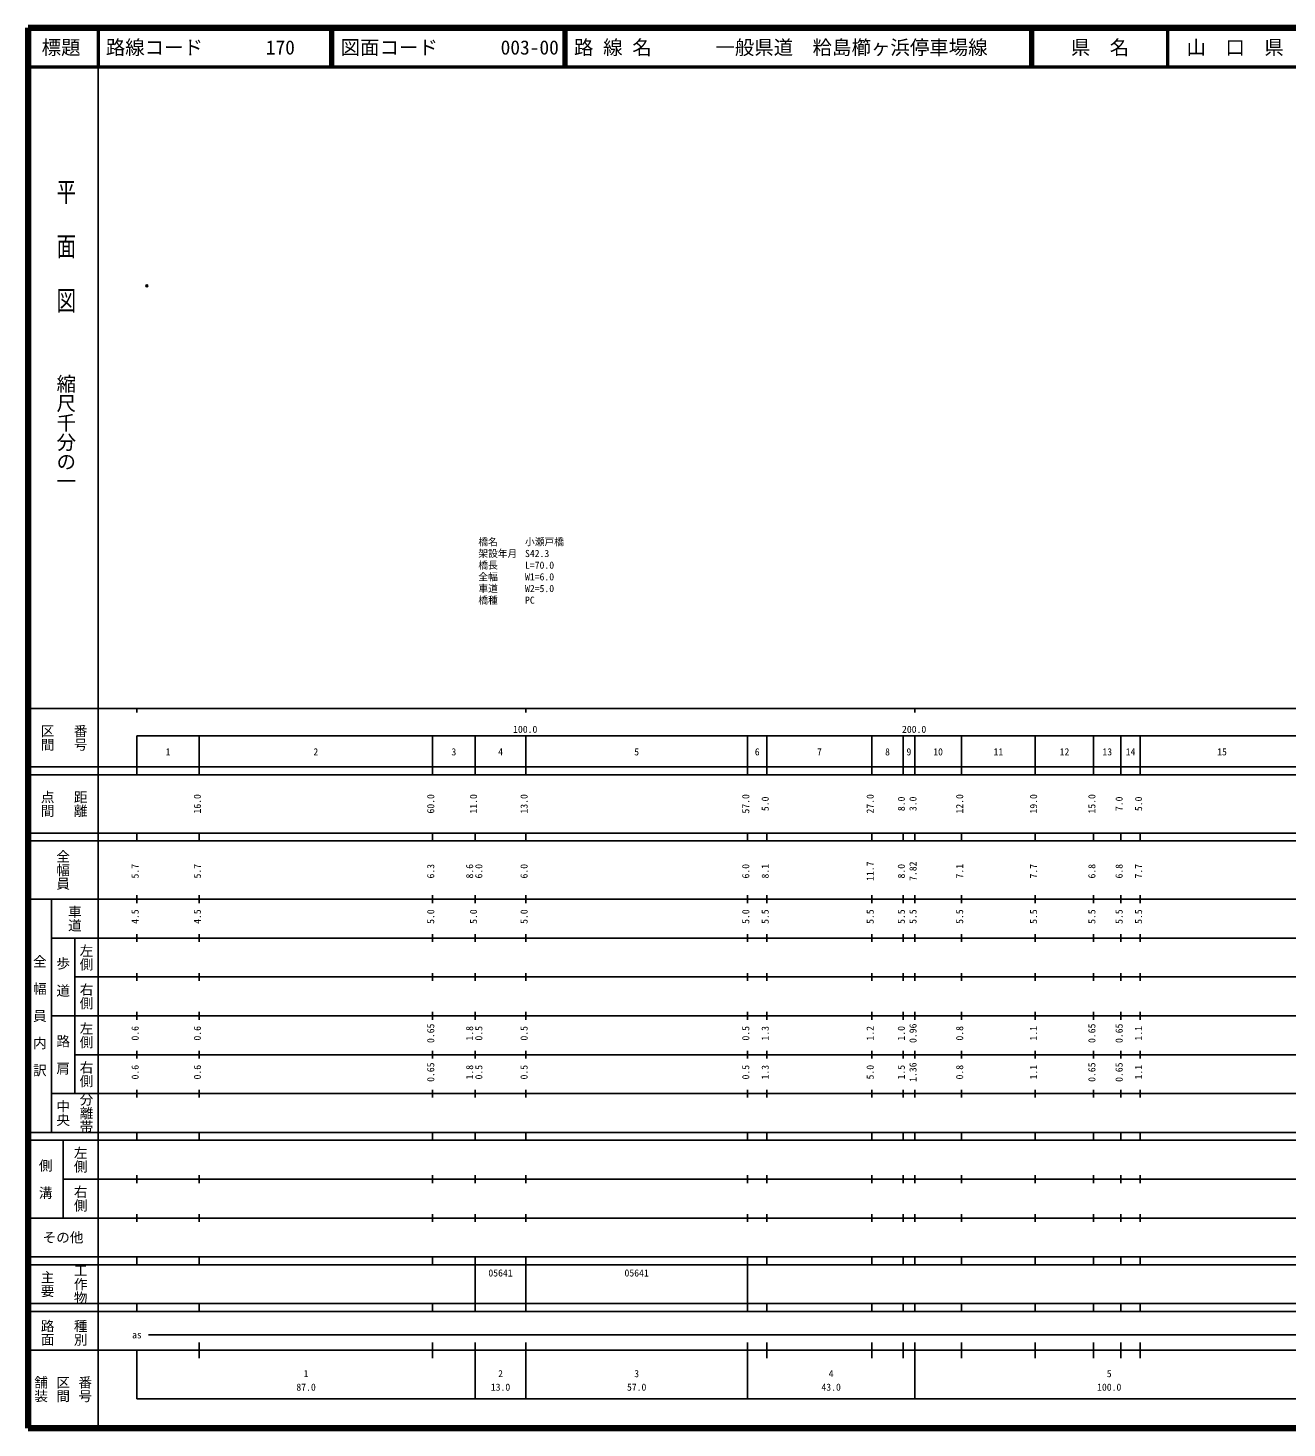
# Model space of a CAD drawing. Units: millimetres on the paper, with parts at other scales. Extents: x 40 to 680, y 20 to 380.
# Drawn here: x 40 to 363.7, y 20 to 380 of the extents above; entities that cross this region are included whole.
import ezdxf
from ezdxf.enums import TextEntityAlignment as Align

# ---------------------------------------------------------------- set-up
doc = ezdxf.new("R2010")
doc.units = ezdxf.units.MM
doc.header["$PDMODE"] = 32
doc.header["$PDSIZE"] = 0.5
for name, color, linetype in [('M-OTRS', 6, 'Continuous'), ('M-STR-HTXT', 7, 'Continuous'), ('M-TTL-TXT', 7, 'Continuous')]:
    doc.layers.add(name, color=color, linetype=linetype)
for name, color, linetype, lineweight in [('M-TTL', 2, 'Continuous', 140), ('M-TTL-BAND', 7, 'Continuous', 25), ('M-TTL-LINE', 7, 'Continuous', 50)]:
    doc.layers.add(name, color=color, linetype=linetype, lineweight=lineweight)
doc.styles.add('@ＭＳ ゴシック', font='')
doc.styles.add('ＭＳ ゴシック', font='')
doc.styles.get('@ＭＳ ゴシック').set_extended_font_data('@MS Gothic')
doc.styles.get('ＭＳ ゴシック').set_extended_font_data('MS Gothic')

msp = doc.modelspace()

# ---------------------------------------------------------------- linework, layer by layer
at = {"layer": 'M-OTRS'}
msp.add_point((70.552, 313.731), dxfattribs=at)
at = {"layer": 'M-TTL'}
for p, q in [((40, 380), (40, 20)), ((680, 380), (40, 380)), ((40, 20), (680, 20))]:
    msp.add_line(p, q, dxfattribs=at)
at = {"layer": 'M-TTL-BAND'}
for p, q in [((58, 370), (58, 20)), ((40, 205), (579, 205)), ((68, 205), (68, 204)), ((168, 205), (168, 204)), ((268, 205), (268, 204)), ((68, 198), (579, 198)), ((68, 198), (68, 188)), ((84, 188), (84, 198)), ((144, 188), (144, 198)), ((155, 188), (155, 198)), ((168, 188), (168, 198)), ((225, 188), (225, 198)), ((230, 188), (230, 198)), ((257, 188), (257, 198)), ((265, 188), (265, 198)), ((268, 188), (268, 198)), ((280, 188), (280, 198)), ((299, 188), (299, 198)), ((314, 188), (314, 198)), ((321, 188), (321, 198)), ((326, 188), (326, 198)), ((40, 190), (579, 190)), ((40, 188), (579, 188)), ((40, 173), (579, 173)), ((68, 171), (68, 173)), ((84, 171), (84, 173)), ((144, 171), (144, 173)), ((155, 171), (155, 173)), ((168, 171), (168, 173)), ((225, 171), (225, 173)), ((230, 171), (230, 173)), ((257, 171), (257, 173)), ((265, 171), (265, 173)), ((268, 171), (268, 173)), ((280, 171), (280, 173)), ((299, 171), (299, 173)), ((314, 171), (314, 173)), ((321, 171), (321, 173)), ((326, 171), (326, 173)), ((40, 171), (579, 171)), ((40, 156), (579, 156)), ((46, 96), (46, 156)), ((68, 155), (68, 157)), ((84, 155), (84, 157)), ((144, 155), (144, 157)), ((155, 155), (155, 157)), ((168, 155), (168, 157)), ((225, 155), (225, 157)), ((230, 155), (230, 157)), ((257, 155), (257, 157)), ((265, 155), (265, 157)), ((268, 155), (268, 157)), ((280, 155), (280, 157)), ((299, 155), (299, 157)), ((314, 155), (314, 157)), ((321, 155), (321, 157)), ((326, 155), (326, 157)), ((46, 146), (579, 146)), ((52, 146), (52, 106)), ((68, 145), (68, 147)), ((84, 145), (84, 147)), ((144, 145), (144, 147)), ((155, 145), (155, 147)), ((168, 145), (168, 147)), ((225, 145), (225, 147)), ((230, 145), (230, 147)), ((257, 145), (257, 147)), ((265, 145), (265, 147)), ((268, 145), (268, 147)), ((280, 145), (280, 147)), ((299, 145), (299, 147)), ((314, 145), (314, 147)), ((321, 145), (321, 147)), ((326, 145), (326, 147)), ((68, 135), (68, 137)), ((84, 135), (84, 137)), ((144, 135), (144, 137)), ((155, 135), (155, 137)), ((168, 135), (168, 137)), ((225, 135), (225, 137)), ((230, 135), (230, 137)), ((257, 135), (257, 137)), ((265, 135), (265, 137)), ((268, 135), (268, 137)), ((280, 135), (280, 137)), ((299, 135), (299, 137)), ((314, 135), (314, 137)), ((321, 135), (321, 137)), ((326, 135), (326, 137)), ((52, 136), (579, 136)), ((46, 126), (579, 126)), ((68, 125), (68, 127)), ((84, 125), (84, 127)), ((144, 125), (144, 127)), ((155, 125), (155, 127)), ((168, 125), (168, 127)), ((225, 125), (225, 127)), ((230, 125), (230, 127)), ((257, 125), (257, 127)), ((265, 125), (265, 127)), ((268, 125), (268, 127)), ((280, 125), (280, 127)), ((299, 125), (299, 127)), ((314, 125), (314, 127)), ((321, 125), (321, 127)), ((326, 125), (326, 127)), ((52, 116), (579, 116)), ((68, 115), (68, 117)), ((84, 115), (84, 117)), ((144, 115), (144, 117)), ((155, 115), (155, 117)), ((168, 115), (168, 117)), ((225, 115), (225, 117)), ((230, 115), (230, 117)), ((257, 115), (257, 117)), ((265, 115), (265, 117)), ((268, 115), (268, 117)), ((280, 115), (280, 117)), ((299, 115), (299, 117)), ((314, 115), (314, 117)), ((321, 115), (321, 117)), ((326, 115), (326, 117)), ((46, 106), (579, 106)), ((68, 105), (68, 107)), ((84, 105), (84, 107)), ((144, 105), (144, 107)), ((155, 105), (155, 107)), ((168, 105), (168, 107)), ((225, 105), (225, 107)), ((230, 105), (230, 107)), ((257, 105), (257, 107)), ((265, 105), (265, 107)), ((268, 105), (268, 107)), ((280, 105), (280, 107)), ((299, 105), (299, 107)), ((314, 105), (314, 107)), ((321, 105), (321, 107)), ((326, 105), (326, 107)), ((40, 96), (579, 96)), ((40, 94), (579, 94)), ((49, 94), (49, 74)), ((68, 94), (68, 96)), ((84, 94), (84, 96)), ((144, 94), (144, 96)), ((155, 94), (155, 96)), ((168, 94), (168, 96)), ((225, 94), (225, 96)), ((230, 94), (230, 96)), ((257, 94), (257, 96)), ((265, 94), (265, 96)), ((268, 94), (268, 96)), ((280, 94), (280, 96)), ((299, 94), (299, 96)), ((314, 94), (314, 96)), ((321, 94), (321, 96)), ((326, 94), (326, 96)), ((49, 84), (579, 84)), ((68, 83), (68, 85)), ((84, 83), (84, 85)), ((144, 83), (144, 85)), ((155, 83), (155, 85)), ((168, 83), (168, 85)), ((225, 83), (225, 85)), ((230, 83), (230, 85)), ((257, 83), (257, 85)), ((265, 83), (265, 85)), ((268, 83), (268, 85)), ((280, 83), (280, 85)), ((299, 83), (299, 85)), ((314, 83), (314, 85)), ((321, 83), (321, 85)), ((326, 83), (326, 85)), ((40, 74), (579, 74)), ((68, 73), (68, 75)), ((84, 73), (84, 75)), ((144, 73), (144, 75)), ((155, 73), (155, 75)), ((168, 73), (168, 75)), ((225, 73), (225, 75)), ((230, 73), (230, 75)), ((257, 73), (257, 75)), ((265, 73), (265, 75)), ((268, 73), (268, 75)), ((280, 73), (280, 75)), ((299, 73), (299, 75)), ((314, 73), (314, 75)), ((321, 73), (321, 75)), ((326, 73), (326, 75)), ((40, 64), (579, 64)), ((40, 62), (579, 62)), ((68, 62), (68, 64)), ((84, 62), (84, 64)), ((144, 62), (144, 64)), ((155, 62), (155, 64)), ((155, 52), (155, 62)), ((168, 62), (168, 64)), ((168, 52), (168, 62)), ((168, 52), (168, 62)), ((225, 62), (225, 64)), ((225, 52), (225, 62)), ((230, 62), (230, 64)), ((257, 62), (257, 64)), ((265, 62), (265, 64)), ((268, 62), (268, 64)), ((280, 62), (280, 64)), ((299, 62), (299, 64)), ((314, 62), (314, 64)), ((321, 62), (321, 64)), ((326, 62), (326, 64)), ((40, 52), (579, 52)), ((68, 50), (68, 52)), ((84, 50), (84, 52)), ((144, 50), (144, 52)), ((155, 50), (155, 52)), ((168, 50), (168, 52)), ((225, 50), (225, 52)), ((230, 50), (230, 52)), ((257, 50), (257, 52)), ((265, 50), (265, 52)), ((268, 50), (268, 52)), ((280, 50), (280, 52)), ((299, 50), (299, 52)), ((314, 50), (314, 52)), ((321, 50), (321, 52)), ((326, 50), (326, 52)), ((40, 50), (579, 50)), ((71, 44), (565, 44)), ((40, 40), (579, 40)), ((68, 40), (68, 27.5)), ((84, 38), (84, 42)), ((144, 38), (144, 42)), ((155, 27.5), (155, 42)), ((168, 27.5), (168, 42)), ((225, 27.5), (225, 42)), ((230, 38), (230, 42)), ((257, 38), (257, 42)), ((265, 38), (265, 42)), ((268, 27.5), (268, 42)), ((280, 38), (280, 42)), ((299, 38), (299, 42)), ((314, 38), (314, 42)), ((321, 38), (321, 42)), ((326, 38), (326, 42)), ((68, 27.5), (579, 27.5))]:
    msp.add_line(p, q, dxfattribs=at)
at = {"layer": 'M-TTL-LINE'}
for p, q in [((58, 380), (58, 370)), ((117.75, 380), (117.75, 370)), ((118.25, 380), (118.25, 370)), ((177.75, 380), (177.75, 370)), ((178.25, 380), (178.25, 370)), ((297.75, 380), (297.75, 370)), ((298.25, 380), (298.25, 370)), ((333, 380), (333, 370)), ((40, 370), (680, 370))]:
    msp.add_line(p, q, dxfattribs=at)

# ---------------------------------------------------------------- texts
at = {"layer": 'M-STR-HTXT', "style": 'ＭＳ ゴシック'}
for s, p in [('橋名', (155.79, 246.406)), ('小瀬戸橋', (167.79, 246.406)), ('架設年月', (155.79, 243.406)), ('S42.3', (167.79, 243.406)), ('橋長', (155.79, 240.406)), ('L=70.0', (167.79, 240.406)), ('全幅', (155.79, 237.406)), ('W1=6.0', (167.79, 237.406)), ('橋種', (155.79, 231.406)), ('車道', (155.79, 234.406)), ('W2=5.0', (167.79, 234.406)), ('PC', (167.79, 231.406))]:
    msp.add_text(s, height=1.833, dxfattribs=at).set_placement(p, align=Align.BOTTOM_LEFT)
at = {"layer": 'M-TTL-BAND', "style": '@ＭＳ ゴシック', "width": 1.4}
msp.add_text('平  面  図', height=3.666, rotation=270, dxfattribs=at).set_placement((49.777, 306.475), align=Align.MIDDLE_RIGHT)
at = {"layer": 'M-TTL-BAND', "style": '@ＭＳ ゴシック'}
msp.add_text('縮尺千分の一', height=3.666, rotation=270, dxfattribs=at).set_placement((49.777, 261.03), align=Align.MIDDLE_RIGHT)
for s, p in [('区間', (45, 197.5)), ('番号', (53.5, 197.5)), ('点間', (45, 180.5)), ('距離', (53.5, 180.5)), ('全幅員', (49, 163.5)), ('車道', (52, 151)), ('左側', (55, 141)), ('全\u3000幅\u3000員\u3000内\u3000訳', (43, 126)), ('歩\u3000道', (49, 136)), ('右側', (55, 131)), ('左側', (55, 121)), ('路\u3000肩', (49, 116)), ('右側', (55, 111)), ('分離帯', (55, 101)), ('中央', (49, 101)), ('左側', (53.5, 89)), ('側\u3000溝', (44.5, 84)), ('右側', (53.5, 79)), ('工作物', (53.5, 57)), ('主要', (45, 57)), ('路面', (45, 44.5)), ('種別', (53.5, 44.5)), ('舗装', (43.333, 30)), ('区間', (49, 30)), ('番号', (54.667, 30))]:
    msp.add_text(s, height=2.566, rotation=270, dxfattribs=at).set_placement(p, align=Align.MIDDLE_CENTER)
at = {"layer": 'M-TTL-BAND', "style": 'ＭＳ ゴシック'}
for s, p in [('100.0', (167.844, 198.195)), ('200.0', (267.844, 198.195)), ('1', (76, 192.405)), ('2', (114, 192.405)), ('3', (149.5, 192.405)), ('4', (161.5, 192.405)), ('5', (196.5, 192.405)), ('6', (227.5, 192.405)), ('7', (243.5, 192.405)), ('8', (261, 192.405)), ('9', (266.5, 192.405)), ('10', (274, 192.405)), ('11', (289.5, 192.405)), ('12', (306.5, 192.405)), ('13', (317.5, 192.405)), ('14', (323.5, 192.405)), ('15', (347, 192.405)), ('as', (68, 42.5)), ('1', (111.5, 32.523)), ('2', (161.5, 32.523)), ('3', (196.5, 32.523)), ('4', (246.5, 32.523)), ('5', (318, 32.523)), ('87.0', (111.5, 29.033)), ('13.0', (161.5, 29.033)), ('57.0', (196.5, 29.033)), ('43.0', (246.5, 29.033)), ('100.0', (318, 29.033))]:
    msp.add_text(s, height=1.833, dxfattribs=at).set_placement(p, align=Align.BOTTOM_CENTER)
for s, p in [('16.0', (85, 180.5)), ('60.0', (145, 180.5)), ('11.0', (156, 180.5)), ('13.0', (169, 180.5)), ('57.0', (226, 180.5)), ('5.0', (231, 180.5)), ('27.0', (258, 180.5)), ('8.0', (266, 180.5)), ('3.0', (269, 180.5)), ('12.0', (281, 180.5)), ('19.0', (300, 180.5)), ('15.0', (315, 180.5)), ('7.0', (322, 180.5)), ('5.0', (327, 180.5)), ('5.7', (69, 163.174)), ('5.7', (85, 163.174)), ('6.3', (145, 163.174)), ('8.6', (155, 163.174)), ('6.0', (157.37, 163.174)), ('6.0', (169, 163.174)), ('6.0', (226, 163.174)), ('8.1', (231, 163.174)), ('11.7', (258, 163.174)), ('8.0', (266, 163.174)), ('7.82', (269, 163.174)), ('7.1', (281, 163.174)), ('7.7', (300, 163.174)), ('6.8', (315, 163.174)), ('6.8', (322, 163.174)), ('7.7', (327, 163.174)), ('4.5', (69, 151.5)), ('4.5', (85, 151.5)), ('5.0', (145, 151.5)), ('5.0', (156, 151.5)), ('5.0', (169, 151.5)), ('5.0', (226, 151.5)), ('5.5', (231, 151.5)), ('5.5', (258, 151.5)), ('5.5', (266, 151.5)), ('5.5', (269, 151.5)), ('5.5', (281, 151.5)), ('5.5', (300, 151.5)), ('5.5', (315, 151.5)), ('5.5', (322, 151.5)), ('5.5', (327, 151.5)), ('0.6', (69, 121.5)), ('0.6', (85, 121.5)), ('0.65', (145, 121.5)), ('1.8', (155, 121.5)), ('0.5', (157.37, 121.5)), ('0.5', (169, 121.5)), ('0.5', (226, 121.5)), ('1.3', (231, 121.5)), ('1.2', (258, 121.5)), ('1.0', (266, 121.5)), ('0.96', (269, 121.5)), ('0.8', (281, 121.5)), ('1.1', (300, 121.5)), ('0.65', (315, 121.5)), ('0.65', (322, 121.5)), ('1.1', (327, 121.5)), ('0.6', (69, 111.5)), ('0.6', (85, 111.5)), ('0.65', (145, 111.5)), ('1.8', (155, 111.5)), ('0.5', (157.37, 111.5)), ('0.5', (169, 111.5)), ('0.5', (226, 111.5)), ('1.3', (231, 111.5)), ('5.0', (258, 111.5)), ('1.5', (266, 111.5)), ('1.36', (269, 111.5)), ('0.8', (281, 111.5)), ('1.1', (300, 111.5)), ('0.65', (315, 111.5)), ('0.65', (322, 111.5)), ('1.1', (327, 111.5))]:
    msp.add_text(s, height=1.833, rotation=90, dxfattribs=at).set_placement(p, align=Align.BOTTOM_CENTER)
msp.add_text('その他', height=2.566, dxfattribs=at).set_placement((49, 69), align=Align.MIDDLE_CENTER)
for p in [(158.375, 58.405), (193.375, 58.405)]:
    msp.add_text('05641', height=1.833, dxfattribs=at).set_placement(p, align=Align.BOTTOM_LEFT)
at = {"layer": 'M-TTL-TXT', "style": 'ＭＳ ゴシック'}
for s, p in [('標題', (48.5, 375)), ('県\u3000名', (315.625, 375)), ('山\u3000口\u3000県', (350.375, 375))]:
    msp.add_text(s, height=3.666, dxfattribs=at).set_placement(p, align=Align.MIDDLE_CENTER)
for s, p in [('路線コード', (60, 375)), ('170', (101.142, 375)), ('図面コード', (120.38, 375)), ('003-00', (161.521, 375)), ('路 線 名', (180.38, 375)), ('一般県道\u3000粭島櫛ヶ浜停車場線', (216.734, 375))]:
    msp.add_text(s, height=3.666, dxfattribs=at).set_placement(p, align=Align.MIDDLE_LEFT)

doc.saveas('drawing.dxf')
